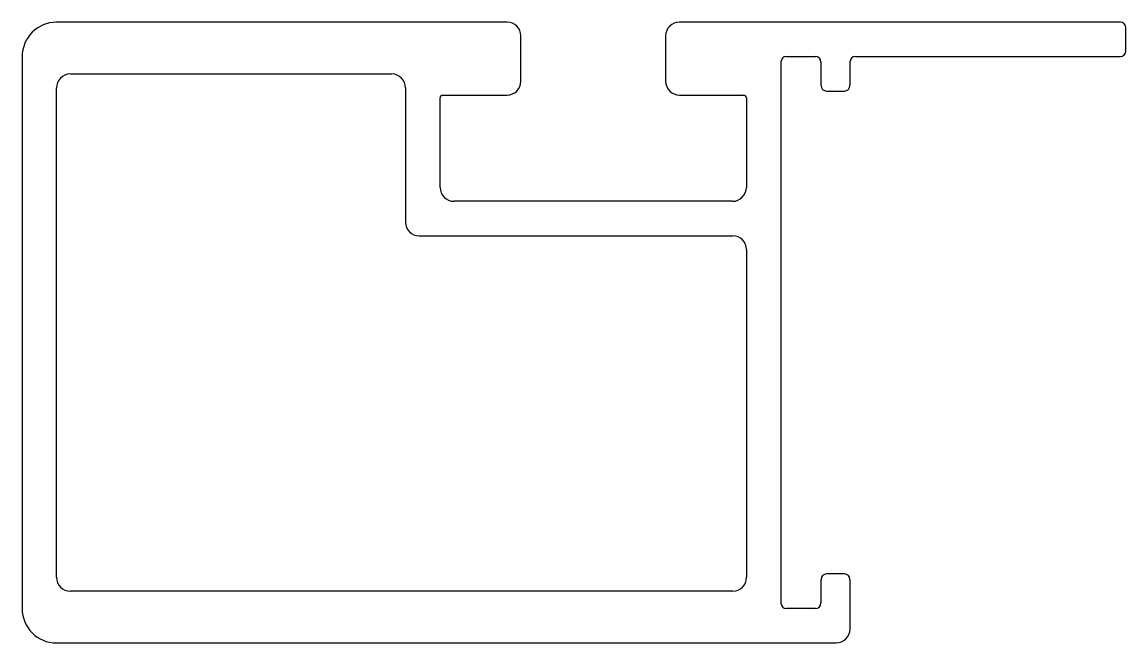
# Model space of a CAD drawing. Extents: x 10 to 112, y 8 to 65.
import ezdxf

# ---------------------------------------------------------------- set-up
doc = ezdxf.new("R2010")
doc.units = 0
doc.layers.get('0').update_dxf_attribs({"linetype": 'CONTINUOUS'})

msp = doc.modelspace()

# ---------------------------------------------------------------- linework, layer by layer
for p, q in [((55.09, 65.34), (13.63, 65.34)), ((83.48, 65.34), (70.96, 65.34)), ((111.55, 65.34), (83.48, 65.34)), ((56.36, 59.89), (56.36, 64.07)), ((69.69, 64.07), (69.69, 59.89)), ((112.06, 62.67), (112.06, 64.83)), ((10.46, 62.16), (10.46, 17.71)), ((80.81, 62.16), (83.48, 62.16)), ((87.16, 62.16), (111.55, 62.16)), ((80.31, 11.87), (80.31, 61.66)), ((83.99, 61.66), (83.99, 59.5)), ((86.66, 59.5), (86.66, 61.66)), ((14.9, 60.56), (44.48, 60.56)), ((13.63, 20.58), (13.63, 59.29)), ((45.75, 59.29), (45.75, 46.93)), ((84.5, 58.99), (86.15, 58.99)), ((48.93, 50.11), (48.93, 58.36)), ((49.18, 58.62), (55.09, 58.62)), ((70.96, 58.62), (76.87, 58.62)), ((77.12, 58.36), (77.12, 50.11)), ((75.85, 48.84), (50.2, 48.84)), ((47.02, 45.66), (75.86, 45.66)), ((77.13, 44.39), (77.13, 20.58)), ((13.63, 14.23), (13.63, 20.58)), ((77.13, 20.58), (77.13, 14.23)), ((10.46, 17.71), (10.46, 11.36)), ((86.15, 14.54), (84.5, 14.54)), ((83.99, 14.03), (83.99, 11.87)), ((86.66, 9.46), (86.66, 14.03)), ((75.86, 12.96), (14.9, 12.96)), ((83.48, 11.36), (80.81, 11.36)), ((13.63, 8.19), (83.48, 8.19)), ((83.48, 8.19), (85.39, 8.19))]:
    msp.add_line(p, q)
for centre, radius, start, end in [((13.63, 62.16), 3.17, 90, 180), ((55.09, 64.07), 1.27, 360, 90), ((70.96, 64.07), 1.27, 90, 180), ((111.55, 64.83), 0.508, 0, 90), ((80.81, 61.66), 0.508, 90, 180), ((83.48, 61.66), 0.508, 0, 90), ((87.16, 61.66), 0.508, 90, 180), ((111.55, 62.67), 0.508, 270, 360), ((14.9, 59.29), 1.27, 90, 180), ((44.48, 59.29), 1.27, 360, 90), ((55.09, 59.89), 1.27, 270, 0), ((70.96, 59.89), 1.27, 180, 270), ((84.5, 59.5), 0.508, 180, 270), ((86.15, 59.5), 0.508, 270, 360), ((49.18, 58.36), 0.254, 90, 180), ((76.87, 58.36), 0.254, 360, 90), ((50.2, 50.11), 1.27, 180, 270), ((75.85, 50.11), 1.27, 270, 0), ((47.02, 46.93), 1.27, 180, 270), ((75.86, 44.39), 1.27, 360, 90), ((14.9, 14.23), 1.27, 180, 270), ((75.86, 14.23), 1.27, 270, 0), ((84.5, 14.03), 0.508, 90, 180), ((86.15, 14.03), 0.508, 0, 90), ((13.63, 11.36), 3.17, 180, 270), ((80.81, 11.87), 0.508, 180, 270), ((83.48, 11.87), 0.508, 270, 360), ((85.39, 9.46), 1.27, 270, 0)]:
    msp.add_arc(centre, radius, start, end)

doc.saveas('drawing.dxf')
